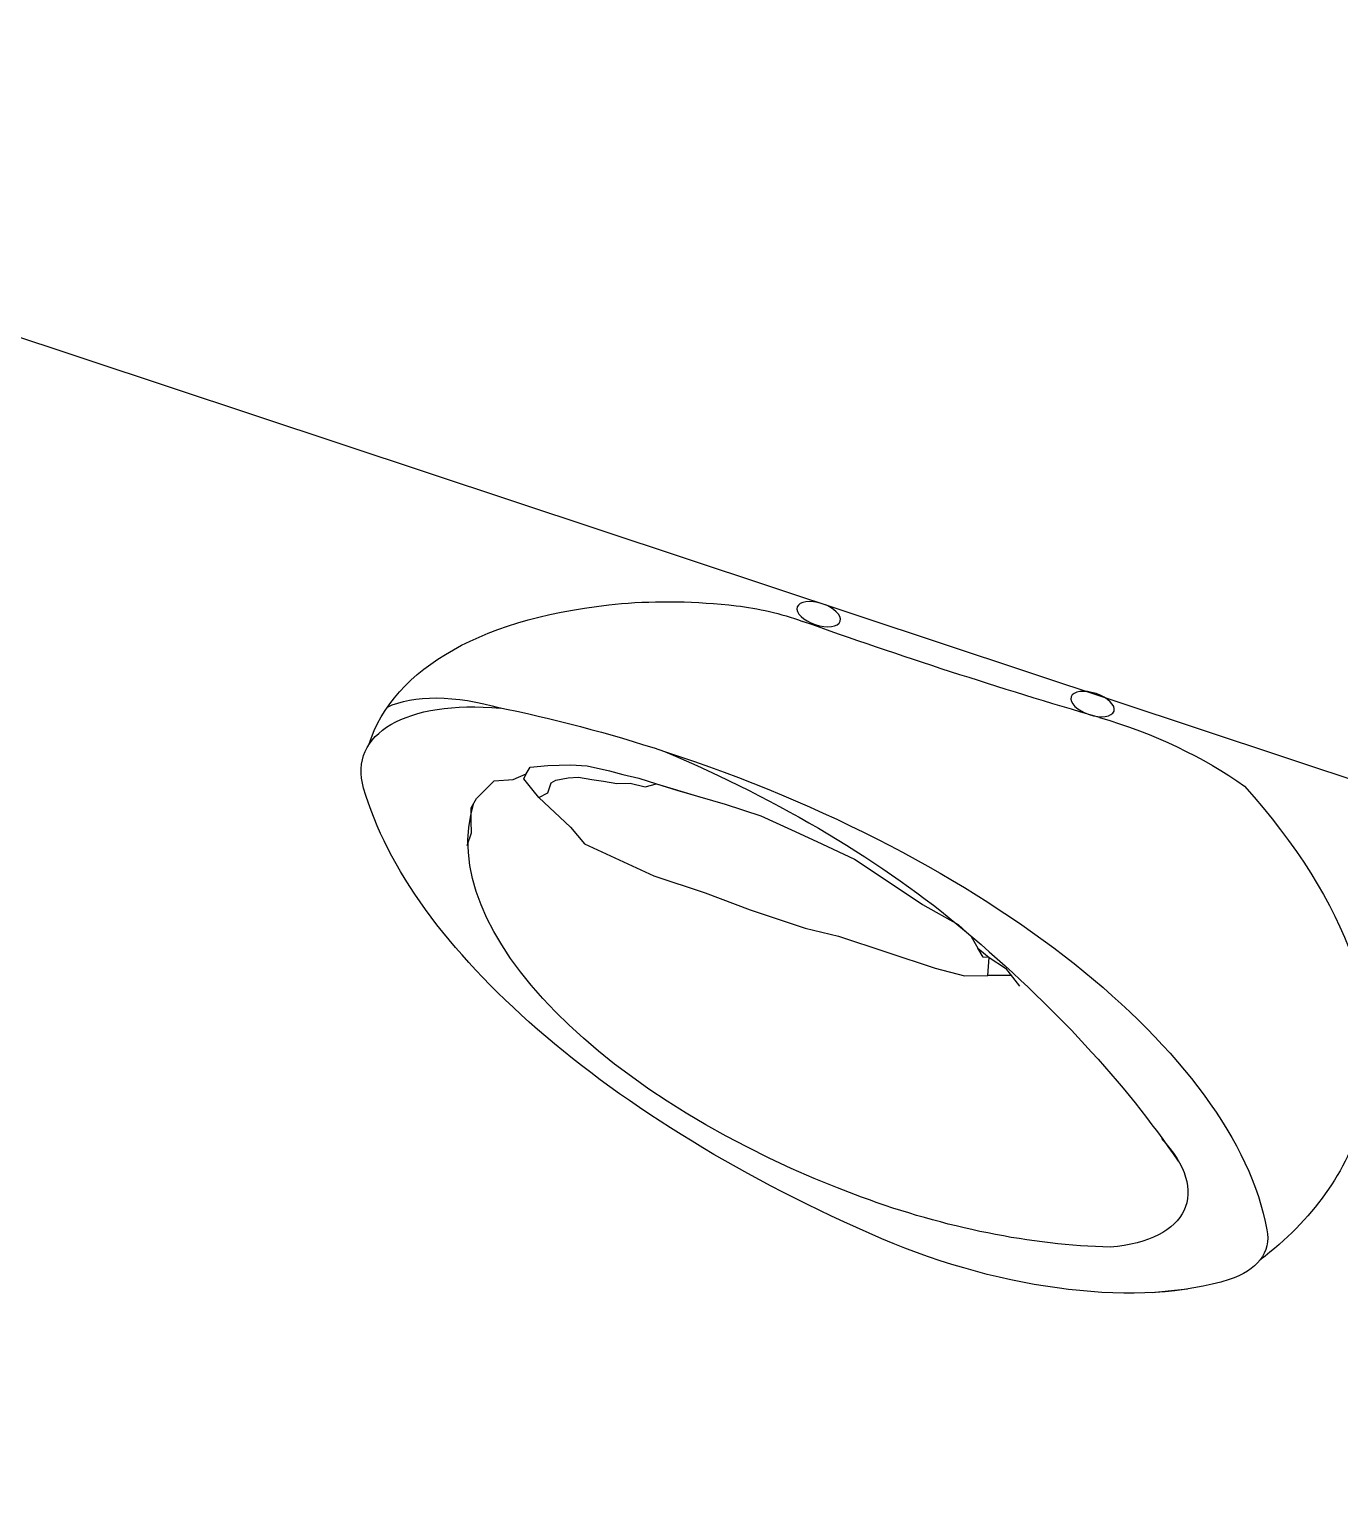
# Model space of a CAD drawing. Header units: millimetres. Extents: x -36495272392165 to 352544598049420, y -228287860276617 to 83349.
# Drawn here: x 12916534081886 to 30016915831593, y -19840782951474 to -505265079753 of the extents above; entities that cross this region are included whole.
import ezdxf

# ---------------------------------------------------------------- set-up
doc = ezdxf.new("R2010")
doc.units = ezdxf.units.MM
doc.header["$MEASUREMENT"] = 0

# ---------------------------------------------------------------- blocks, each defined once
blk = doc.blocks.new('working_place (2)')
for p, q in [((1831.8, 865.5), (1807.5, 888.2)), ((1215.4, 563.1), (1215.4, 541.9)), ((1215.4, 541.9), (1212.4, 525.2)), ((1212.4, 525.2), (1209.3, 505.6)), ((1298.2, 502.8), (1355.1, 516.3)), ((1355.1, 516.3), (1395.6, 516.3)), ((1395.6, 516.3), (1431.5, 519.3)), ((1431.5, 519.3), (1475, 519.3)), ((1475, 519.3), (1500.4, 514.8)), ((1500.4, 514.8), (1576.8, 514.8)), ((1576.8, 514.8), (1599.3, 511.8)), ((1599.3, 511.8), (1632.4, 488.1)), ((1209.3, 505.6), (1210.9, 488.9)), ((1284.4, 485.4), (1298.2, 502.8)), ((1615.9, 499.9), (1612.7, 472.7)), ((1632.4, 488.1), (1615.9, 499.9)), ((1626.8, 480.2), (1640.8, 499.9)), ((1210.9, 488.9), (1219.3, 454)), ((1254.8, 456.8), (1284.4, 485.4)), ((1612.7, 472.7), (1626.8, 480.2)), ((1608.2, 475.1), (1602.4, 464.3)), ((1602.4, 464.3), (1612.7, 472.7)), ((1612.7, 472.7), (1608.2, 475.1)), ((1254.8, 456.8), (1249.1, 449.3)), ((1254.8, 456.8), (1260.2, 445.8)), ((1594.9, 450.3), (1602.4, 464.3)), ((1219.3, 454), (1232.3, 442.8)), ((1249.1, 449.3), (1239.8, 436.7)), ((1260.2, 445.8), (1260.2, 429.1)), ((1582.7, 439), (1594.9, 450.3)), ((1232.3, 442.8), (1240.3, 428.2)), ((1239.8, 436.7), (1240.3, 428.2)), ((1552.7, 426.9), (1582.7, 439)), ((1240.3, 428.2), (1241.6, 416.6)), ((1260.2, 429.1), (1262.8, 422.9)), ((1262.8, 422.9), (1271.1, 413.5)), ((1524.6, 411), (1552.7, 426.9)), ((1241.6, 416.6), (1253.8, 405.4)), ((1271.1, 413.5), (1278.4, 407.3)), ((1493.7, 393.2), (1524.6, 411)), ((1253.8, 405.4), (1269.7, 393.2)), ((1278.4, 407.3), (1288.3, 404.2)), ((1288.3, 404.2), (1297.1, 401)), ((1297.1, 401), (1307, 397.9)), ((1269.7, 393.2), (1281.9, 386.6)), ((1307, 397.9), (1316.4, 390.9)), ((1316.4, 390.9), (1327.9, 389.1)), ((1327.9, 389.1), (1335.3, 379.2)), ((1462.8, 385.7), (1493.7, 393.2)), ((1281.9, 386.6), (1298.8, 382.9)), ((1298.8, 382.9), (1309.1, 382)), ((1309.1, 382), (1321.3, 379.2)), ((1321.3, 379.2), (1335.3, 379.2)), ((1335.3, 379.2), (1370, 376.8)), ((1335.3, 379.2), (1351.3, 378.2)), ((1351.3, 378.2), (1388.8, 375.4)), ((1416.9, 375.4), (1442.2, 381)), ((1442.2, 381), (1462.8, 385.7)), ((1388.8, 375.4), (1416.9, 375.4)), ((46.1, 31.7), (20372.3, 31.7))]:
    blk.add_line(p, q)
for points in [[(1206.6, 343.9, -0.375953), (1128.2, 528.9, -0.275678), (1602.6, 940.6, -0.299196), (1859, 830.7, -0.214144), (1874.2, 738.5, -0.343197), (1333.4, 327.1, -0.059988), (1203, 344.2, 17.18749)], [(1121.7, 462.3, 0.213499), (1268, 130, 0.080292), (1350, 76.9, 0.115922), (1400.8, 67.4, -0.030959), (1634.5, 63.9, 0.164504), (1753.6, 94.2, 0.170634), (1915.5, 524.3, 0.085203), (1876.5, 786.2, -2.707163)], [(1333.4, 327.1, 0.132049), (1588.8, 444.7, 0.079888), (1794.8, 680.8, 0.053002)]]:
    blk.add_lwpolyline(points, format="xyb")
for centre, radius, start, end in [((1605.3, 494.8), 395.2, 93.8841, 179.6366), ((1600.1, 579.8), 310, 57.4481, 93.9938), ((1679.2, 742.9), 131.7, 318.3814, 48.2249), ((1212.2, 439.5), 95.8, 205.8393, 266.6451)]:
    blk.add_arc(centre, radius, start, end)
for centre in [(1410.5, 48.8), (1626.3, 47.4)]:
    blk.add_ellipse(centre, major_axis=(0, -17.1), ratio=0.989856)

msp = doc.modelspace()

# ---------------------------------------------------------------- block references
at = {"color": 7, "xscale": -17440635077.23526, "yscale": 8388791957.977852, "zscale": 17440635077.23526, "rotation": 161.6396296788874}
msp.add_blockref('working_place (2)', (-18538461.3, -8837506.7), dxfattribs=at)

doc.saveas('drawing.dxf')
